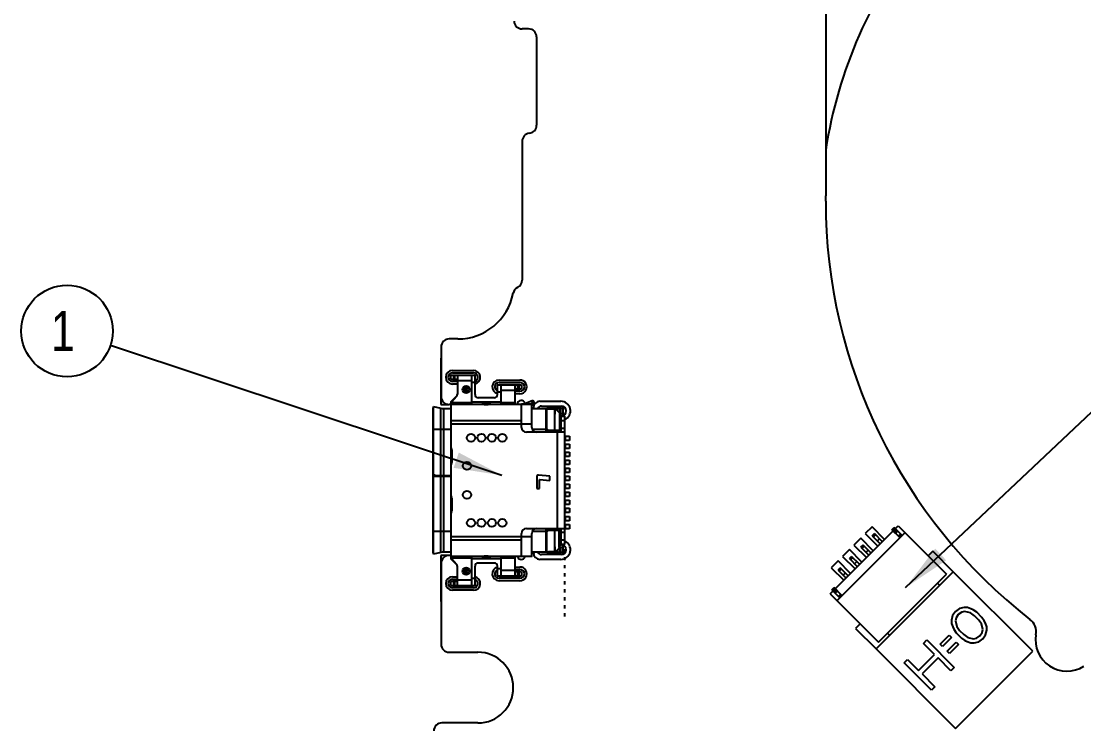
# Model space of a CAD drawing. Header units: millimetres. Extents: x 0 to 594, y 0 to 420.
# Drawn here: x 97.8 to 164, y 116.4 to 160.4 of the extents above; entities that cross this region are included whole.
import ezdxf

# ---------------------------------------------------------------- set-up
doc = ezdxf.new("R2010")
doc.units = ezdxf.units.MM
doc.header["$LTSCALE"] = 32.67
doc.layers.get('0').update_dxf_attribs({"linetype": 'CONTINUOUS'})
doc.styles.get("Standard").update_dxf_attribs({"font": 'txt', "width": 0.8})
doc.dimstyles.get("Standard").update_dxf_attribs({"dimtxt": 2.5, "dimasz": 3, "dimexe": 1.5, "dimexo": 1.2, "dimtad": 1, "dimdsep": 46, "dimtxsty": 'STANDARD', "dimblk": '_FILLED', "dimblk1": '_FILLED', "dimblk2": '_FILLED', "dimcen": 0.09, "dimazin": 2, "dimtol": 1, "dimtp": 0.01, "dimtm": 0.01, "dimtfac": 1, "dimtofl": 0, "dimtmove": 0, "dimatfit": 3, "dimldrblk": '_FILLED', "dimfxl": 1, "dimtolj": 1, "dimarcsym": 0})

# ---------------------------------------------------------------- blocks, each defined once
blk = doc.blocks.new('_FILLED')
at = {"color": 0, "linetype": 'BYBLOCK'}
blk.add_solid([(0, 0), (-1, 0.167), (-1, -0.167)], dxfattribs=at)
blk = doc.blocks.new('BALLOON_BL6', base_point=(100.678, 141.169))
at = {"color": 7, "linetype": 'CONTINUOUS'}
blk.add_circle((100.678, 141.169), 2.851, dxfattribs=at)
at = {"color": 7, "linetype": 'CONTINUOUS', "insert": (99.678, 142.419), "char_height": 2.5, "width": 2, "attachment_point": 1, "line_spacing_factor": 0.9}
blk.add_mtext('1', dxfattribs=at)

msp = doc.modelspace()

# ---------------------------------------------------------------- linework, layer by layer
at = {"color": 7, "linetype": 'CONTINUOUS'}
for p, q in [((147.917, 181.955), (147.917, 149.572)), ((129.417, 159.973), (129.012, 159.973)), ((129.917, 159.473), (129.917, 153.973)), ((129.017, 152.978), (129.017, 144.323)), ((147.917, 149.253), (147.917, 149.572)), ((125.017, 140.673), (124.467, 140.673)), ((123.967, 140.173), (123.967, 137.098)), ((124.582, 138.168), (124.582, 138.418)), ((124.582, 138.418), (126.052, 138.418)), ((124.682, 138.568), (125.989, 138.568)), ((124.732, 138.418), (124.732, 138.168)), ((124.832, 138.168), (124.832, 138.418)), ((124.982, 138.418), (124.982, 137.244)), ((125.882, 136.618), (125.882, 138.418)), ((126.081, 138.418), (126.059, 138.418)), ((126.082, 137.218), (126.082, 138.416)), ((124.582, 138.168), (124.982, 138.168)), ((124.982, 138.018), (124.682, 138.018)), ((125.882, 138.068), (124.982, 138.068)), ((126.082, 137.968), (125.882, 137.968)), ((127.504, 137.818), (127.482, 137.818)), ((127.482, 137.218), (127.482, 137.816)), ((127.511, 137.818), (128.982, 137.818)), ((127.582, 137.968), (128.889, 137.968)), ((127.682, 137.818), (127.682, 136.618)), ((128.582, 136.618), (128.582, 137.818)), ((128.732, 137.818), (128.732, 137.568)), ((128.832, 137.568), (128.832, 137.818)), ((128.982, 137.818), (128.982, 137.568)), ((124.582, 136.768), (124.923, 137.11)), ((124.632, 136.775), (124.931, 137.111)), ((127.282, 137.018), (126.282, 137.018)), ((127.682, 137.368), (127.482, 137.368)), ((128.582, 137.468), (127.682, 137.468)), ((128.582, 137.568), (128.982, 137.568)), ((128.882, 137.418), (128.582, 137.418)), ((123.462, 136.343), (123.462, 127.403)), ((123.462, 136.343), (123.473, 136.343)), ((123.473, 136.343), (123.5, 136.463)), ((123.5, 132.283), (123.5, 136.463)), ((123.5, 136.463), (123.958, 136.36)), ((123.958, 132.183), (123.958, 136.36)), ((124.112, 136.343), (124.112, 132.183)), ((124.112, 136.343), (124.582, 136.343)), ((124.582, 136.598), (124.467, 136.598)), ((124.582, 136.768), (124.582, 136.68)), ((124.582, 136.768), (124.627, 136.768)), ((124.582, 136.642), (124.582, 127.104)), ((124.582, 136.618), (129.609, 136.618)), ((124.597, 136.718), (125.882, 136.718)), ((125.882, 136.768), (127.682, 136.768)), ((127.057, 136.618), (126.507, 136.618)), ((126.557, 136.643), (126.557, 136.618)), ((126.557, 136.643), (127.007, 136.643)), ((126.657, 136.595), (126.907, 136.595)), ((127.007, 136.618), (127.007, 136.643)), ((127.057, 136.618), (127.057, 136.616)), ((127.682, 136.718), (128.582, 136.718)), ((128.982, 135.173), (128.982, 136.618)), ((129.612, 136.618), (128.982, 136.618)), ((129.135, 136.63), (129.686, 136.858)), ((129.593, 136.819), (129.689, 136.588)), ((129.612, 136.556), (129.781, 136.627)), ((129.612, 135.173), (129.612, 136.618)), ((129.612, 136.343), (130.577, 136.343)), ((129.686, 136.858), (129.781, 136.627)), ((130.212, 136.493), (131.462, 136.493)), ((130.502, 134.893), (130.502, 136.343)), ((130.552, 134.968), (130.552, 136.337)), ((130.556, 136.321), (131.054, 136.321)), ((130.627, 136.343), (130.59, 136.343)), ((130.627, 136.343), (130.627, 136.321)), ((131.522, 136.343), (130.627, 136.343)), ((131.097, 136.321), (130.652, 136.321)), ((130.702, 136.343), (130.702, 136.321)), ((131.054, 134.873), (131.054, 136.321)), ((131.086, 136.283), (131.097, 136.321)), ((131.338, 136.07), (131.097, 136.321)), ((131.222, 136.191), (131.222, 136.343)), ((131.372, 134.873), (131.372, 136.343)), ((131.392, 136.043), (131.392, 136.343)), ((131.395, 136.043), (131.395, 136.343)), ((131.522, 136.343), (131.522, 136.043)), ((131.547, 136.493), (131.547, 135.893)), ((131.338, 136.07), (131.372, 136.07)), ((131.372, 136.043), (131.522, 136.043)), ((131.462, 135.893), (131.372, 135.893)), ((131.422, 135.873), (131.422, 134.873)), ((131.422, 135.873), (131.672, 135.873)), ((131.672, 127.873), (131.672, 135.873)), ((124.582, 135.043), (123.462, 135.043)), ((128.982, 135.568), (124.582, 135.568)), ((129.612, 135.368), (124.582, 135.368)), ((130.552, 135.043), (129.644, 135.043)), ((130.652, 134.973), (130.552, 135.073)), ((131.081, 134.973), (130.552, 134.973)), ((130.652, 134.973), (131.044, 134.973)), ((131.372, 134.973), (131.081, 134.973)), ((131.304, 134.973), (131.304, 134.873)), ((131.672, 135.573), (131.422, 135.573)), ((131.422, 135.123), (131.672, 135.123)), ((131.672, 134.873), (129.282, 134.873)), ((130.502, 134.893), (130.882, 134.893)), ((130.882, 134.893), (130.882, 134.873)), ((131.222, 128.873), (131.222, 134.873)), ((131.718, 134.598), (131.672, 134.598)), ((131.718, 134.398), (131.672, 134.398)), ((131.718, 134.398), (131.718, 134.598)), ((124.632, 133.645), (124.632, 133.101)), ((131.718, 134.098), (131.672, 134.098)), ((131.672, 133.898), (131.718, 133.898)), ((131.718, 133.898), (131.718, 134.098)), ((131.718, 133.598), (131.672, 133.598)), ((131.672, 133.398), (131.718, 133.398)), ((131.718, 133.098), (131.672, 133.098)), ((131.718, 133.398), (131.718, 133.598)), ((131.718, 132.898), (131.718, 133.098)), ((131.718, 132.898), (131.672, 132.898)), ((131.718, 132.598), (131.672, 132.598)), ((131.672, 132.398), (131.718, 132.398)), ((131.718, 132.398), (131.718, 132.598)), ((123.462, 132.283), (123.5, 132.283)), ((123.5, 132.033), (123.462, 132.033)), ((123.5, 127.283), (123.5, 132.033)), ((123.537, 132.183), (124.582, 132.183)), ((123.598, 132.133), (124.582, 132.133)), ((123.958, 127.386), (123.958, 132.133)), ((124.112, 132.133), (124.112, 127.403)), ((129.921, 132.091), (129.921, 131.361)), ((130.731, 132.129), (130.03, 132.19)), ((130.101, 131.361), (130.101, 131.901)), ((130.128, 131.926), (130.731, 131.873)), ((130.731, 131.873), (130.731, 132.129)), ((131.718, 132.098), (131.672, 132.098)), ((131.672, 131.898), (131.718, 131.898)), ((131.718, 131.898), (131.718, 132.098)), ((129.921, 131.361), (130.101, 131.361)), ((131.718, 131.598), (131.672, 131.598)), ((131.672, 131.398), (131.718, 131.398)), ((131.718, 131.098), (131.672, 131.098)), ((131.718, 131.398), (131.718, 131.598)), ((131.718, 130.898), (131.718, 131.098)), ((124.632, 130.645), (124.632, 130.101)), ((131.672, 130.898), (131.718, 130.898)), ((131.718, 130.598), (131.672, 130.598)), ((131.718, 130.398), (131.672, 130.398)), ((131.718, 130.398), (131.718, 130.598)), ((131.718, 130.098), (131.672, 130.098)), ((131.672, 129.898), (131.718, 129.898)), ((131.718, 129.898), (131.718, 130.098)), ((131.718, 129.598), (131.672, 129.598)), ((131.672, 129.398), (131.718, 129.398)), ((131.718, 129.098), (131.672, 129.098)), ((131.718, 129.398), (131.718, 129.598)), ((131.718, 128.898), (131.718, 129.098)), ((148.19, 124.807), (152.433, 129.05)), ((152.433, 129.05), (155.438, 126.044)), ((123.462, 128.703), (124.582, 128.703)), ((124.582, 128.378), (129.612, 128.378)), ((128.982, 127.128), (128.982, 128.573)), ((129.282, 128.873), (131.672, 128.873)), ((129.612, 127.129), (129.612, 128.573)), ((129.644, 128.703), (130.552, 128.703)), ((130.502, 127.403), (130.502, 128.853)), ((130.882, 128.853), (130.502, 128.853)), ((130.552, 127.41), (130.552, 128.778)), ((130.652, 128.773), (130.552, 128.673)), ((130.552, 128.773), (131.044, 128.773)), ((130.652, 128.773), (131.047, 128.773)), ((130.882, 128.873), (130.882, 128.853)), ((131.047, 128.773), (131.372, 128.773)), ((131.054, 127.426), (131.054, 128.873)), ((131.304, 128.873), (131.304, 127.703)), ((131.372, 127.403), (131.372, 128.873)), ((131.422, 128.873), (131.422, 127.873)), ((131.672, 128.623), (131.422, 128.623)), ((131.672, 128.898), (131.718, 128.898)), ((148.614, 124.383), (152.857, 128.625)), ((150.806, 128.413), (150.948, 128.555)), ((150.806, 128.413), (151.301, 127.918)), ((151.018, 128.484), (150.877, 128.343)), ((151.443, 128.06), (150.948, 128.555)), ((152.044, 128.802), (152.185, 128.944)), ((152.044, 128.802), (152.518, 128.328)), ((152.17, 128.676), (152.311, 128.818)), ((152.659, 128.47), (152.185, 128.944)), ((152.378, 128.751), (152.237, 128.609)), ((152.256, 128.59), (152.397, 128.731)), ((152.456, 128.39), (152.598, 128.531)), ((152.659, 128.47), (152.518, 128.328)), ((124.582, 128.178), (128.982, 128.178)), ((131.372, 127.853), (131.462, 127.853)), ((131.522, 127.703), (131.372, 127.703)), ((131.392, 127.403), (131.392, 127.703)), ((131.395, 127.403), (131.395, 127.703)), ((131.422, 128.173), (131.672, 128.173)), ((131.672, 127.873), (131.422, 127.873)), ((131.522, 127.703), (131.522, 127.403)), ((131.547, 127.853), (131.547, 127.253)), ((150.099, 127.706), (150.241, 127.848)), ((150.099, 127.706), (150.594, 127.211)), ((150.311, 127.777), (150.17, 127.635)), ((150.736, 127.353), (150.241, 127.848)), ((151.266, 128.237), (151.125, 128.095)), ((123.473, 127.403), (123.462, 127.403)), ((123.5, 127.283), (123.473, 127.403)), ((123.958, 127.386), (123.5, 127.283)), ((124.582, 127.403), (124.112, 127.403)), ((124.582, 127.198), (124.467, 127.198)), ((129.609, 127.128), (124.582, 127.128)), ((124.582, 127.066), (124.582, 126.978)), ((125.882, 127.028), (124.597, 127.028)), ((125.882, 125.328), (125.882, 127.128)), ((126.507, 127.128), (126.507, 127.131)), ((126.557, 127.128), (126.557, 127.103)), ((127.007, 127.103), (126.557, 127.103)), ((126.907, 127.151), (126.657, 127.151)), ((127.007, 127.103), (127.007, 127.128)), ((127.682, 127.128), (127.682, 125.928)), ((128.582, 127.028), (127.682, 127.028)), ((128.582, 125.928), (128.582, 127.128)), ((130.577, 127.403), (129.612, 127.403)), ((129.612, 127.316), (129.781, 127.387)), ((129.666, 127.403), (129.689, 127.348)), ((129.774, 127.403), (129.781, 127.387)), ((131.462, 127.253), (130.212, 127.253)), ((130.59, 127.404), (130.627, 127.403)), ((130.627, 127.426), (130.627, 127.403)), ((130.627, 127.403), (131.522, 127.403)), ((131.054, 127.426), (130.652, 127.426)), ((130.652, 127.426), (131.097, 127.426)), ((130.702, 127.426), (130.702, 127.403)), ((131.097, 127.426), (131.086, 127.463)), ((131.097, 127.426), (131.338, 127.676)), ((131.222, 127.403), (131.222, 127.555)), ((131.372, 127.676), (131.338, 127.676)), ((149.392, 126.999), (149.534, 127.141)), ((149.604, 127.07), (149.463, 126.928)), ((150.029, 126.646), (149.534, 127.141)), ((150.559, 127.529), (150.417, 127.388)), ((123.967, 126.698), (123.967, 121.673)), ((124.923, 126.637), (124.582, 126.978)), ((124.627, 126.978), (124.582, 126.978)), ((124.931, 126.635), (124.632, 126.971)), ((124.982, 125.328), (124.982, 126.502)), ((127.682, 126.978), (125.882, 126.978)), ((126.082, 125.33), (126.082, 126.528)), ((127.282, 126.728), (126.282, 126.728)), ((127.482, 125.93), (127.482, 126.528)), ((127.482, 126.378), (127.682, 126.378)), ((148.685, 126.292), (148.826, 126.433)), ((148.897, 126.363), (148.756, 126.221)), ((149.321, 125.938), (148.826, 126.433)), ((149.392, 126.999), (149.887, 126.504)), ((149.852, 126.822), (149.71, 126.681)), ((124.682, 125.728), (124.982, 125.728)), ((125.882, 125.778), (126.082, 125.778)), ((127.482, 125.928), (127.504, 125.928)), ((127.511, 125.928), (128.982, 125.928)), ((128.889, 125.778), (127.582, 125.778)), ((127.682, 126.278), (128.582, 126.278)), ((128.582, 126.328), (128.882, 126.328)), ((128.982, 126.178), (128.582, 126.178)), ((128.732, 126.178), (128.732, 125.928)), ((128.832, 125.928), (128.832, 126.178)), ((128.982, 126.178), (128.982, 125.928)), ((148.685, 126.292), (149.18, 125.797)), ((149.145, 126.115), (149.003, 125.974)), ((155.862, 126.186), (151.054, 121.378)), ((151.195, 121.802), (155.438, 126.044)), ((160.812, 121.236), (155.862, 126.186)), ((124.582, 125.328), (124.582, 125.578)), ((124.982, 125.578), (124.582, 125.578)), ((124.582, 125.328), (126.052, 125.328)), ((125.989, 125.178), (124.682, 125.178)), ((124.732, 125.578), (124.732, 125.328)), ((124.832, 125.328), (124.832, 125.578)), ((124.982, 125.678), (125.882, 125.678)), ((126.059, 125.328), (126.081, 125.328)), ((148.296, 125.055), (148.438, 125.196)), ((148.296, 125.055), (148.77, 124.581)), ((148.422, 124.929), (148.563, 125.07)), ((148.911, 124.722), (148.438, 125.196)), ((148.19, 124.807), (151.195, 121.802)), ((148.63, 125.003), (148.489, 124.862)), ((148.508, 124.842), (148.65, 124.984)), ((148.709, 124.642), (148.85, 124.783)), ((148.911, 124.722), (148.77, 124.581)), ((156.243, 123.889), (155.994, 123.713)), ((156.53, 123.958), (156.243, 123.889)), ((156.745, 123.956), (156.53, 123.958)), ((156.961, 123.882), (156.745, 123.956)), ((157.105, 123.809), (156.961, 123.882)), ((157.322, 123.663), (157.105, 123.809)), ((155.817, 123.463), (155.748, 123.177)), ((155.748, 123.177), (155.751, 122.962)), ((155.994, 123.713), (155.817, 123.463)), ((156.034, 123.318), (156, 123.139)), ((156, 123.139), (156.076, 122.779)), ((156.175, 123.531), (156.034, 123.318)), ((156.389, 123.673), (156.175, 123.531)), ((156.568, 123.707), (156.389, 123.673)), ((156.928, 123.631), (156.568, 123.707)), ((157.181, 123.449), (156.928, 123.631)), ((157.434, 123.195), (157.181, 123.449)), ((157.648, 123.336), (157.322, 123.663)), ((157.617, 122.942), (157.434, 123.195)), ((157.794, 123.12), (157.648, 123.336)), ((157.867, 122.975), (157.794, 123.12)), ((155.751, 122.962), (155.825, 122.746)), ((155.825, 122.746), (155.898, 122.601)), ((155.898, 122.601), (156.044, 122.385)), ((156.076, 122.779), (156.258, 122.526)), ((156.258, 122.526), (156.511, 122.272)), ((157.517, 122.19), (157.658, 122.404)), ((157.692, 122.583), (157.617, 122.942)), ((157.658, 122.404), (157.692, 122.583)), ((157.941, 122.759), (157.867, 122.975)), ((157.875, 122.258), (157.944, 122.544)), ((157.944, 122.544), (157.941, 122.759)), ((154.006, 121.724), (154.219, 121.937)), ((154.219, 121.937), (155.923, 120.233)), ((155.047, 121.678), (155.615, 122.246)), ((155.76, 122.101), (155.192, 121.533)), ((155.482, 121.243), (156.05, 121.811)), ((155.615, 122.246), (155.76, 122.101)), ((156.044, 122.385), (156.37, 122.058)), ((156.05, 121.811), (156.195, 121.666)), ((156.37, 122.058), (156.587, 121.913)), ((156.511, 122.272), (156.764, 122.09)), ((156.587, 121.913), (156.731, 121.839)), ((156.731, 121.839), (156.947, 121.765)), ((156.764, 122.09), (157.124, 122.015)), ((156.947, 121.765), (157.163, 121.763)), ((157.124, 122.015), (157.303, 122.049)), ((157.163, 121.763), (157.449, 121.832)), ((157.303, 122.049), (157.517, 122.19)), ((157.449, 121.832), (157.698, 122.008)), ((157.698, 122.008), (157.875, 122.258)), ((124.467, 121.173), (126.267, 121.173)), ((151.054, 121.378), (156.004, 116.428)), ((154.695, 121.036), (154.006, 121.724)), ((155.192, 121.533), (155.047, 121.678)), ((155.627, 121.098), (155.482, 121.243)), ((156.195, 121.666), (155.627, 121.098)), ((156.004, 116.428), (160.812, 121.236)), ((152.799, 120.517), (153.012, 120.73)), ((154.503, 118.813), (152.799, 120.517)), ((153.012, 120.73), (153.701, 120.041)), ((153.701, 120.041), (154.695, 121.036)), ((154.912, 120.818), (153.918, 119.824)), ((155.71, 120.02), (154.912, 120.818)), ((153.918, 119.824), (154.716, 119.026)), ((155.923, 120.233), (155.71, 120.02)), ((154.716, 119.026), (154.503, 118.813)), ((126.267, 116.773), (124.017, 116.773))]:
    msp.add_line(p, q, dxfattribs=at)
at = {"color": 40, "linetype": 'CONTINUOUS'}
for p, q in [((123.962, 139.473), (123.962, 136.598)), ((124.682, 138.718), (125.982, 138.718)), ((124.982, 137.868), (124.682, 137.868)), ((127.582, 138.118), (128.882, 138.118)), ((128.882, 137.268), (128.582, 137.268)), ((123.962, 136.598), (124.467, 136.598)), ((129.722, 136.343), (129.722, 136.393)), ((130.122, 136.793), (131.422, 136.793)), ((131.422, 135.593), (131.372, 135.593)), ((131.672, 134.633), (131.962, 134.633)), ((131.962, 134.363), (131.672, 134.363)), ((131.962, 134.633), (131.962, 134.363)), ((131.672, 134.133), (131.962, 134.133)), ((131.962, 133.863), (131.672, 133.863)), ((131.962, 134.133), (131.962, 133.863)), ((131.672, 133.633), (131.962, 133.633)), ((131.962, 133.363), (131.672, 133.363)), ((131.672, 133.133), (131.962, 133.133)), ((131.962, 133.633), (131.962, 133.363)), ((131.962, 133.133), (131.962, 132.863)), ((131.962, 132.863), (131.672, 132.863)), ((131.672, 132.633), (131.962, 132.633)), ((131.962, 132.363), (131.672, 132.363)), ((131.962, 132.633), (131.962, 132.363)), ((131.672, 132.133), (131.962, 132.133)), ((131.962, 131.863), (131.672, 131.863)), ((131.962, 132.133), (131.962, 131.863)), ((131.672, 131.633), (131.962, 131.633)), ((131.962, 131.363), (131.672, 131.363)), ((131.672, 131.133), (131.962, 131.133)), ((131.962, 131.633), (131.962, 131.363)), ((131.962, 131.133), (131.962, 130.863)), ((131.962, 130.863), (131.672, 130.863)), ((131.672, 130.633), (131.962, 130.633)), ((131.962, 130.363), (131.672, 130.363)), ((131.962, 130.633), (131.962, 130.363)), ((131.672, 130.133), (131.962, 130.133)), ((131.962, 129.863), (131.672, 129.863)), ((131.962, 130.133), (131.962, 129.863)), ((131.672, 129.633), (131.962, 129.633)), ((131.962, 129.363), (131.672, 129.363)), ((131.672, 129.133), (131.962, 129.133)), ((131.962, 129.633), (131.962, 129.363)), ((131.962, 129.133), (131.962, 128.863)), ((131.422, 128.863), (131.372, 128.863)), ((131.962, 128.863), (131.672, 128.863)), ((150.806, 128.979), (150.382, 128.555)), ((150.382, 128.555), (151.16, 127.777)), ((151.584, 128.201), (150.806, 128.979)), ((131.372, 128.153), (131.422, 128.153)), ((150.099, 128.272), (149.675, 127.848)), ((149.675, 127.848), (150.453, 127.07)), ((150.877, 127.494), (150.099, 128.272)), ((123.962, 127.198), (123.962, 124.323)), ((124.467, 127.198), (123.962, 127.198)), ((129.722, 127.353), (129.722, 127.362)), ((131.672, 127.398), (131.672, 127.598)), ((131.672, 126.898), (131.672, 127.098)), ((149.392, 127.565), (148.968, 127.141)), ((148.968, 127.141), (149.746, 126.363)), ((150.17, 126.787), (149.392, 127.565)), ((154.589, 127.459), (154.307, 127.176)), ((155.862, 126.186), (154.589, 127.459)), ((128.582, 126.478), (128.882, 126.478)), ((131.422, 126.953), (130.122, 126.953)), ((131.672, 126.398), (131.672, 126.598)), ((148.685, 126.858), (148.261, 126.433)), ((148.261, 126.433), (149.039, 125.656)), ((149.463, 126.08), (148.685, 126.858)), ((124.682, 125.878), (124.982, 125.878)), ((131.672, 125.898), (131.672, 126.098)), ((128.882, 125.628), (127.582, 125.628)), ((131.672, 125.398), (131.672, 125.598)), ((131.672, 124.898), (131.672, 125.098)), ((154.872, 125.479), (155.014, 125.337)), ((125.982, 125.028), (124.682, 125.028)), ((131.672, 124.398), (131.672, 124.598)), ((131.672, 123.898), (131.672, 124.098)), ((131.672, 123.398), (131.672, 123.598)), ((150.064, 122.933), (149.781, 122.65)), ((149.781, 122.65), (151.054, 121.378)), ((151.902, 122.226), (151.761, 122.368))]:
    msp.add_line(p, q, dxfattribs=at)
at = {"color": 7, "linetype": 'CONTINUOUS'}
for points in [[(126.082, 138.399), (126.078, 138.41), (126.068, 138.416), (126.052, 138.418)], [(127.482, 137.799), (127.485, 137.81), (127.495, 137.816), (127.511, 137.818)], [(126.569, 136.601), (126.536, 136.606), (126.514, 136.612), (126.507, 136.616)], [(126.657, 136.595), (126.611, 136.596), (126.569, 136.601)], [(127.028, 136.606), (126.995, 136.601), (126.953, 136.596), (126.907, 136.595)], [(127.057, 136.616), (127.049, 136.612), (127.028, 136.606)], [(129.609, 136.618), (129.61, 136.618), (129.611, 136.618), (129.612, 136.618)], [(130.59, 136.343), (130.564, 136.341), (130.552, 136.337)], [(130.556, 136.312), (130.554, 136.311), (130.553, 136.31), (130.552, 136.309)], [(131.044, 134.973), (131.044, 135.222), (131.047, 135.466), (131.052, 135.695), (131.059, 135.899)], [(131.059, 135.899), (131.067, 136.069), (131.076, 136.199), (131.086, 136.283)], [(123.598, 132.183), (123.567, 132.188), (123.54, 132.202), (123.519, 132.224), (123.505, 132.252), (123.5, 132.283)], [(123.5, 132.033), (123.505, 132.064), (123.519, 132.092), (123.54, 132.114), (123.567, 132.128), (123.598, 132.133)], [(131.067, 127.677), (131.059, 127.847), (131.052, 128.051), (131.047, 128.28), (131.044, 128.524), (131.044, 128.773)], [(126.507, 127.131), (126.514, 127.135), (126.535, 127.14)], [(126.535, 127.14), (126.568, 127.146), (126.61, 127.15), (126.657, 127.151)], [(126.907, 127.151), (126.953, 127.15), (126.994, 127.146)], [(126.994, 127.146), (127.028, 127.14), (127.049, 127.135), (127.057, 127.131)], [(129.612, 127.129), (129.611, 127.128), (129.61, 127.128), (129.609, 127.128)], [(130.552, 127.41), (130.564, 127.406), (130.59, 127.404)], [(131.086, 127.463), (131.076, 127.548), (131.067, 127.677)], [(127.482, 125.947), (127.485, 125.936), (127.495, 125.93), (127.511, 125.928)], [(126.082, 125.347), (126.078, 125.337), (126.068, 125.33), (126.052, 125.328)]]:
    msp.add_lwpolyline(points, dxfattribs=at)
for centre, radius in [((125.532, 137.523), 0.225), ((125.532, 137.523), 0.138), ((125.532, 137.523), 0.0518), ((125.832, 134.523), 0.25), ((126.482, 134.523), 0.25), ((127.132, 134.523), 0.25), ((127.782, 134.523), 0.25), ((125.582, 132.773), 0.25), ((125.582, 130.973), 0.25), ((125.832, 129.223), 0.25), ((126.482, 129.223), 0.25), ((127.132, 129.223), 0.25), ((127.782, 129.223), 0.25), ((125.532, 126.223), 0.225), ((125.532, 126.223), 0.138), ((125.532, 126.223), 0.0518)]:
    msp.add_circle(centre, radius, dxfattribs=at)
for centre, radius, start, end in [((176.277, 148.033), 28.7, 141.35888, 171.17193), ((129.012, 160.473), 0.5, 182.86598, 270), ((129.417, 159.473), 0.5, 0, 90), ((129.417, 153.973), 0.5, 275.73917, 360), ((129.517, 152.978), 0.5, 95.73917, 180), ((180.917, 149.253), 33, 180, 232.08233), ((128.517, 144.323), 0.5, 295.36408, 360), ((128.945, 143.42), 0.5, 115.36408, 169.14052), ((125.017, 144.173), 3.5, 270, 349.14052), ((124.467, 140.173), 0.5, 90, 180), ((124.682, 138.293), 0.275, 90, 270), ((125.982, 138.293), 0.275, 288.10466, 88.44336), ((127.582, 137.693), 0.275, 90, 251.91299), ((128.882, 137.693), 0.275, 270, 88.44336), ((124.467, 137.098), 0.5, 180, 270), ((124.782, 137.251), 0.2, 315, 358.02705), ((124.782, 137.244), 0.2, 318.36646, 360), ((126.282, 137.218), 0.2, 180, 270), ((127.282, 137.218), 0.2, 270, 360), ((124.112, 137.043), 0.7, 257.33342, 270), ((124.782, 136.642), 0.2, 138.36646, 180), ((128.962, 136.598), 0.25, 14.21079, 180), ((130.212, 136.263), 0.23, 90, 158.71571), ((131.462, 136.193), 0.3, 270, 90), ((129.282, 135.173), 0.3, 180, 270), ((129.912, 135.173), 0.3, 180, 270), ((130.752, 134.968), 0.2, 180, 208.35935), ((124.732, 133.927), 0.15, 180, 221.40962), ((124.507, 133.728), 0.15, 326.44269, 41.40962), ((124.507, 133.018), 0.15, 318.59038, 33.55731), ((124.732, 132.82), 0.15, 138.59038, 180), ((130.021, 132.091), 0.1, 84.99183, 179.85894), ((130.021, 132.091), 0.1, 84.90042, 180), ((130.126, 131.901), 0.025, 85, 180), ((124.732, 130.927), 0.15, 180, 221.40962), ((124.507, 130.728), 0.15, 326.44269, 41.40962), ((124.732, 129.82), 0.15, 138.59038, 180), ((124.507, 130.018), 0.15, 318.59038, 33.55731), ((129.282, 128.573), 0.3, 90, 180), ((129.912, 128.573), 0.3, 90, 180), ((130.752, 128.778), 0.2, 151.64065, 180), ((131.462, 127.553), 0.3, 270, 90), ((124.112, 126.703), 0.7, 90, 102.66658), ((124.467, 126.698), 0.5, 90, 180), ((124.782, 127.104), 0.2, 180, 221.63354), ((128.962, 127.198), 0.25, 197.35508, 342.63518), ((130.212, 127.483), 0.23, 201.28192, 270), ((124.782, 126.495), 0.2, 1.97295, 45), ((124.782, 126.502), 0.2, 0, 41.63354), ((126.282, 126.528), 0.2, 90, 180), ((127.282, 126.528), 0.2, 0, 90), ((124.682, 125.453), 0.275, 90, 270), ((125.982, 125.453), 0.275, 271.55664, 71.89517), ((127.582, 126.053), 0.275, 108.087, 270), ((128.882, 126.053), 0.275, 271.55664, 90), ((160.023, 122.431), 1, 350.58929, 52.08233), ((162.933, 121.948), 1.95, 170.58929, 302.67071), ((124.467, 121.673), 0.5, 180, 270), ((126.267, 118.973), 2.2, 270, 90), ((124.017, 116.273), 0.5, 90, 180)]:
    msp.add_arc(centre, radius, start, end, dxfattribs=at)
at = {"color": 40, "linetype": 'CONTINUOUS'}
for centre, radius, start, end in [((124.682, 138.293), 0.425, 90, 270), ((125.982, 138.293), 0.425, 283.61178, 91.20235), ((127.582, 137.693), 0.425, 90, 256.38841), ((128.882, 137.693), 0.425, 270, 91.20235), ((128.962, 136.598), 0.25, 13.91043, 14.21079), ((130.122, 136.393), 0.4, 90, 180), ((130.212, 136.263), 0.23, 158.71571, 159.64285), ((131.422, 136.193), 0.6, 294.62884, 90), ((131.422, 127.553), 0.6, 270, 65.37116), ((128.962, 127.198), 0.25, 196.26269, 197.35508), ((128.962, 127.198), 0.25, 342.63518, 343.73731), ((130.122, 127.353), 0.4, 180, 270), ((130.212, 127.483), 0.23, 200.35715, 201.28192), ((127.582, 126.053), 0.425, 103.61159, 270), ((128.882, 126.053), 0.425, 268.79765, 90), ((124.682, 125.453), 0.425, 90, 270), ((125.982, 125.453), 0.425, 268.79765, 76.38822)]:
    msp.add_arc(centre, radius, start, end, dxfattribs=at)
at = {"color": 7, "linetype": 'CONTINUOUS'}
for centre, major_axis, ratio, start_param, end_param in [((125.932, 138.416), (0.15, 0), 0.166667, 0, 0.080969), ((127.632, 137.816), (0.15, 0), 0.166667, 9.343809, 9.424778), ((130.732, 134.973), (1.35, 0), 1, 1.63009, 1.701587), ((130.732, 128.773), (1.35, 0), 1, -1.701586, -1.63009), ((127.632, 125.93), (0.15, 0), 0.166667, 3.141593, 3.222561), ((125.932, 125.33), (0.15, 0), 0.166667, -0.080969, 0)]:
    msp.add_ellipse(centre, major_axis=major_axis, ratio=ratio, start_param=start_param, end_param=end_param, dxfattribs=at)

# ---------------------------------------------------------------- block references
msp.add_blockref('BALLOON_BL6', (100.678, 141.169), dxfattribs=at)

# ---------------------------------------------------------------- leaders
for points in [[(127.756, 132.183), (103.384, 140.271)], [(152.896, 125.2), (169.325, 140.708)]]:
    msp.add_leader(points, dimstyle='STANDARD', override={"dimtad": 0}, dxfattribs=at)

doc.saveas('drawing.dxf')
